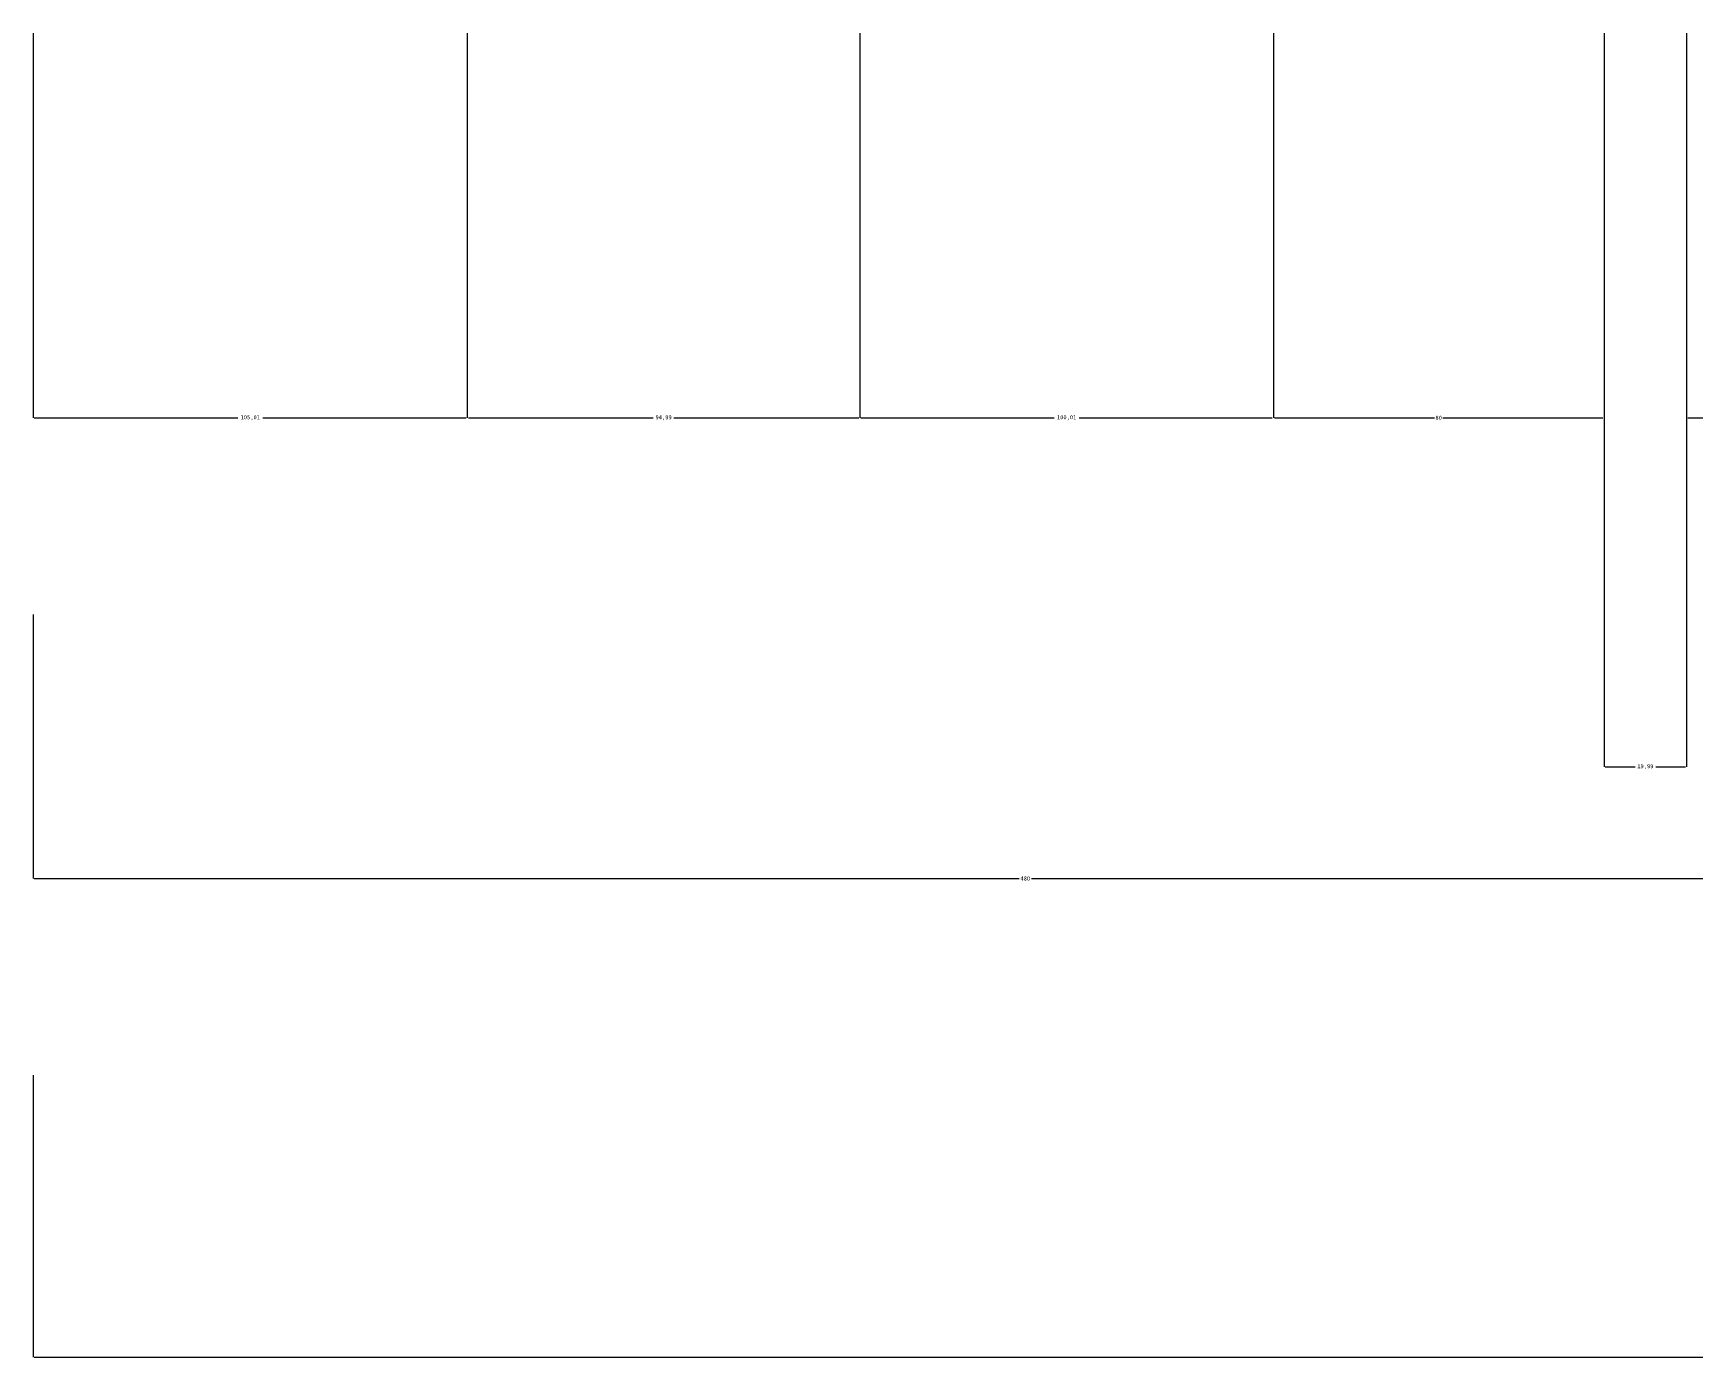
# Model space of a CAD drawing. Header units: metres. Extents: x 237 to 5358, y 156 to 7022.
# Drawn here: x 520.4 to 922.5, y 3076.6 to 3397.5 of the extents above; entities that cross this region are included whole.
import ezdxf

# ---------------------------------------------------------------- set-up
doc = ezdxf.new("R2010")
doc.units = ezdxf.units.M
doc.layers.add('DIM', color=3, linetype='Continuous')
doc.dimstyles.get("Standard").update_dxf_attribs({"dimtxt": 2.5, "dimasz": 2.5, "dimexe": 1.25, "dimexo": 0.625, "dimtad": 1, "dimcen": 2.5, "dimazin": 3, "dimtfac": 1, "dimtmove": 0, "dimatfit": 3})

# ---------------------------------------------------------------- blocks, each defined once
blk = doc.blocks.new('*D9')
for p, q in [((900.36, 3397.53), (900.36, 3220.08)), ((920.35, 3397.53), (920.35, 3220.08)), ((900.61, 3220.08), (907.855, 3220.08)), ((912.855, 3220.08), (920.1, 3220.08))]:
    blk.add_line(p, q)
at = {"layer": 'Defpoints'}
for p in [(900.36, 3397.53), (920.35, 3397.53), (900.36, 3220.08)]:
    blk.add_point(p, dxfattribs=at)
at = {"layer": 'DIM', "insert": (910.355, 3220.08), "char_height": 1, "attachment_point": 5}
blk.add_mtext('19,99', dxfattribs=at)
blk = doc.blocks.new('*D10')
for p, q in [((920.35, 3397.53), (920.35, 3304.5)), ((1000.35, 3397.53), (1000.35, 3304.5)), ((920.6, 3304.5), (959.35, 3304.5)), ((961.35, 3304.5), (1000.1, 3304.5))]:
    blk.add_line(p, q)
at = {"layer": 'Defpoints'}
for p in [(920.35, 3397.53), (1000.35, 3397.53), (920.35, 3304.5)]:
    blk.add_point(p, dxfattribs=at)
at = {"layer": 'DIM', "insert": (960.35, 3304.5), "char_height": 1, "attachment_point": 5}
blk.add_mtext('80', dxfattribs=at)
blk = doc.blocks.new('*D11')
for p, q in [((520.35, 3397.53), (520.35, 3304.5)), ((625.36, 3397.53), (625.36, 3304.5)), ((520.6, 3304.5), (569.855, 3304.5)), ((575.855, 3304.5), (625.11, 3304.5))]:
    blk.add_line(p, q)
at = {"layer": 'Defpoints'}
for p in [(520.35, 3397.53), (625.36, 3397.53), (520.35, 3304.5)]:
    blk.add_point(p, dxfattribs=at)
at = {"layer": 'DIM', "insert": (572.855, 3304.5), "char_height": 1, "attachment_point": 5}
blk.add_mtext('105,01', dxfattribs=at)
blk = doc.blocks.new('*D12')
for p, q in [((625.36, 3397.53), (625.36, 3304.5)), ((720.35, 3397.53), (720.35, 3304.5)), ((625.61, 3304.5), (670.355, 3304.5)), ((675.355, 3304.5), (720.1, 3304.5))]:
    blk.add_line(p, q)
at = {"layer": 'Defpoints'}
for p in [(625.36, 3397.53), (720.35, 3397.53), (625.36, 3304.5)]:
    blk.add_point(p, dxfattribs=at)
at = {"layer": 'DIM', "insert": (672.855, 3304.5), "char_height": 1, "attachment_point": 5}
blk.add_mtext('94,99', dxfattribs=at)
blk = doc.blocks.new('*D13')
for p, q in [((720.35, 3397.53), (720.35, 3304.5)), ((820.36, 3397.53), (820.36, 3304.5)), ((720.6, 3304.5), (767.355, 3304.5)), ((773.355, 3304.5), (820.11, 3304.5))]:
    blk.add_line(p, q)
at = {"layer": 'Defpoints'}
for p in [(720.35, 3397.53), (820.36, 3397.53), (720.35, 3304.5)]:
    blk.add_point(p, dxfattribs=at)
at = {"layer": 'DIM', "insert": (770.355, 3304.5), "char_height": 1, "attachment_point": 5}
blk.add_mtext('100,01', dxfattribs=at)
blk = doc.blocks.new('*D14')
for p, q in [((820.36, 3397.53), (820.36, 3304.5)), ((900.36, 3397.53), (900.36, 3304.5)), ((820.61, 3304.5), (859.36, 3304.5)), ((861.36, 3304.5), (900.11, 3304.5))]:
    blk.add_line(p, q)
at = {"layer": 'Defpoints'}
for p in [(820.36, 3397.53), (900.36, 3397.53), (820.36, 3304.5)]:
    blk.add_point(p, dxfattribs=at)
at = {"layer": 'DIM', "insert": (860.36, 3304.5), "char_height": 1, "attachment_point": 5}
blk.add_mtext('80', dxfattribs=at)
blk = doc.blocks.new('*D18')
for p, q in [((520.35, 3145.4), (520.35, 3077.24)), ((2980.35, 3145.4), (2980.35, 3077.24)), ((520.6, 3077.24), (1748.35, 3077.24)), ((1752.35, 3077.24), (2980.1, 3077.24))]:
    blk.add_line(p, q)
at = {"layer": 'Defpoints'}
for p in [(520.35, 3145.4), (2980.35, 3145.4), (520.35, 3077.24)]:
    blk.add_point(p, dxfattribs=at)
at = {"layer": 'DIM', "insert": (1750.35, 3077.24), "char_height": 1, "attachment_point": 5}
blk.add_mtext('2460', dxfattribs=at)
blk = doc.blocks.new('*D20')
for p, q in [((520.35, 3256.87), (520.35, 3193.03)), ((1000.35, 3256.87), (1000.35, 3193.03)), ((520.6, 3193.03), (758.85, 3193.03)), ((761.85, 3193.03), (1000.1, 3193.03))]:
    blk.add_line(p, q)
at = {"layer": 'Defpoints'}
for p in [(520.35, 3256.87), (1000.35, 3256.87), (520.35, 3193.03)]:
    blk.add_point(p, dxfattribs=at)
at = {"layer": 'DIM', "insert": (760.35, 3193.03), "char_height": 1, "attachment_point": 5}
blk.add_mtext('480', dxfattribs=at)

msp = doc.modelspace()

# ---------------------------------------------------------------- dimensions: what is measured, and where the dimension line sits
at = {"layer": 'DIM'}
for base, p1, p2, picture, middle in [((520.35, 3304.5), (520.35, 3397.53), (625.36, 3397.53), '*D11', (572.855, 3304.5)), ((625.36, 3304.5), (625.36, 3397.53), (720.35, 3397.53), '*D12', (672.855, 3304.5)), ((720.35, 3304.5), (720.35, 3397.53), (820.36, 3397.53), '*D13', (770.355, 3304.5)), ((820.36, 3304.5), (820.36, 3397.53), (900.36, 3397.53), '*D14', (860.36, 3304.5)), ((900.36, 3220.08), (900.36, 3397.53), (920.35, 3397.53), '*D9', (910.355, 3220.08)), ((920.35, 3304.5), (920.35, 3397.53), (1000.35, 3397.53), '*D10', (960.35, 3304.5)), ((520.35, 3193.03), (520.35, 3256.87), (1000.35, 3256.87), '*D20', (760.35, 3193.03)), ((520.35, 3077.24), (520.35, 3145.4), (2980.35, 3145.4), '*D18', (1750.35, 3077.24))]:
    dim = msp.add_linear_dim(base=base, p1=p1, p2=p2, dimstyle='Standard', dxfattribs=at)
    dim.commit()
    dim.dimension.update_dxf_attribs({"geometry": picture, "text_midpoint": middle})

doc.saveas('drawing.dxf')
